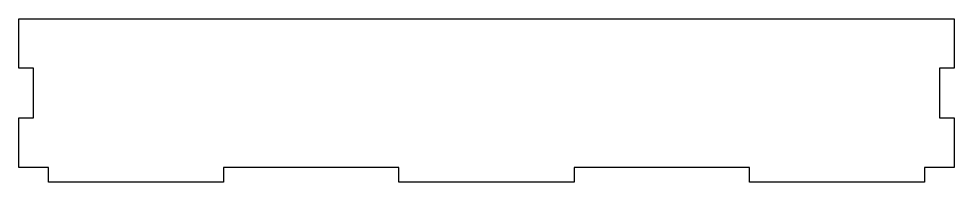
# Model space of a CAD drawing. Header units: millimetres. Extents: x -3 to 186, y 0 to 33.
import ezdxf

# ---------------------------------------------------------------- set-up
doc = ezdxf.new("R2010")
doc.units = ezdxf.units.MM
doc.layers.get('0').update_dxf_attribs({"linetype": 'CONTINUOUS'})

msp = doc.modelspace()

# ---------------------------------------------------------------- linework, layer by layer
msp.add_lwpolyline([(186, 3), (180, 3), (180, 0), (144.6, 0), (144.6, 3), (109.2, 3), (109.2, 0), (73.8, 0), (73.8, 3), (38.4, 3), (38.4, 0), (3, 0), (3, 3), (-3, 3), (-3, 13), (0, 13), (0, 23), (-3, 23), (-3, 33), (186, 33), (186, 23), (183, 23), (183, 13), (186, 13)], close=True)

doc.saveas('drawing.dxf')
